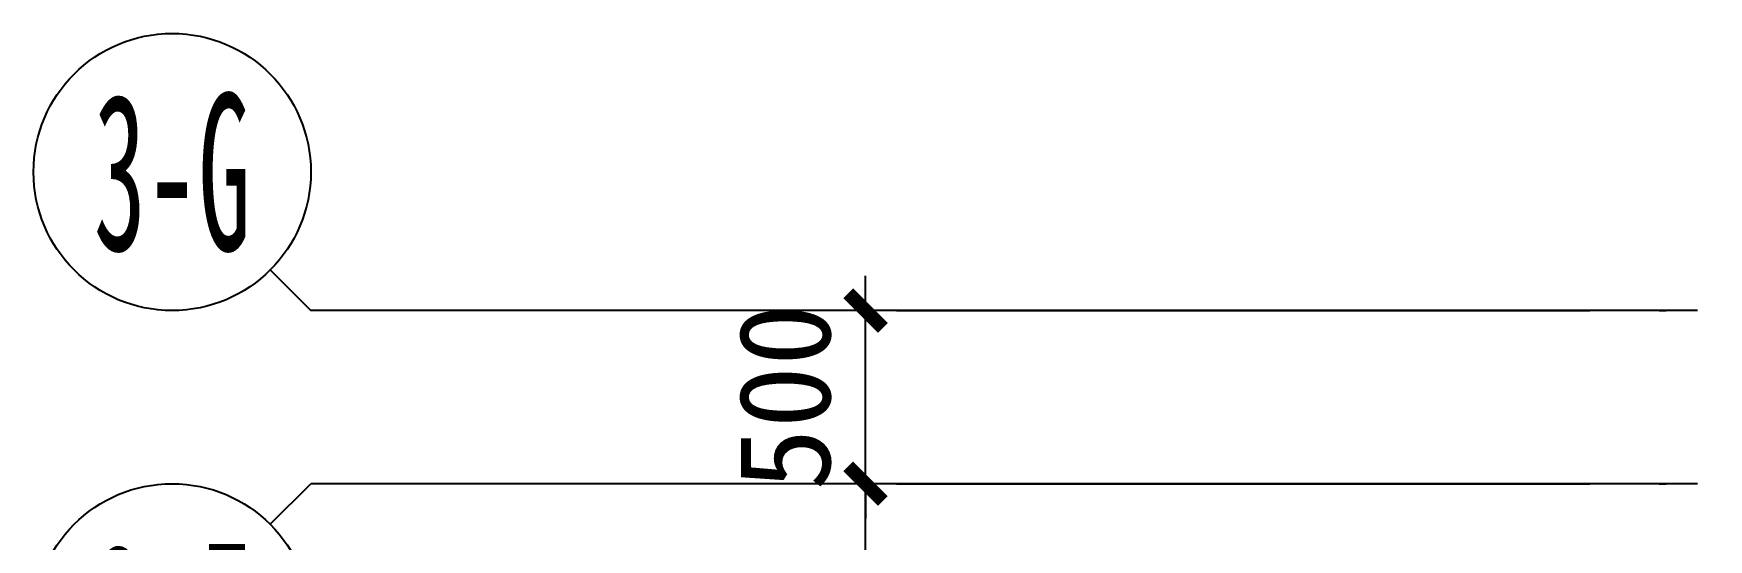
# Model space of a CAD drawing. Extents: x -3200779283 to -8106663, y 659664 to 1123462.
# Drawn here: x -8176190 to -8171358, y 852664 to 854125 of the extents above; entities that cross this region are included whole.
import ezdxf
from ezdxf.enums import TextEntityAlignment as Align

# ---------------------------------------------------------------- set-up
doc = ezdxf.new("R2010")
doc.units = 0
doc.header["$LTSCALE"] = 1000
doc.header["$MEASUREMENT"] = 0
doc.linetypes.add('3#-轴线$0$DOTE', pattern=[2.4200000000000004, 2, -0.2, 0.02, -0.2])
doc.linetypes.add('DASH', pattern=[0.35, 0.25, -0.1])
doc.layers.get('Defpoints').update_dxf_attribs({"color": 30, "linetype": 'DASH'})
for name, color, linetype in [('3#-轴线$0$3#-轴号$0$A-ANNO-AXIS-CIRC', 3, 'Continuous'), ('3#-轴线$0$3#-轴号$0$A-ANNO-AXIS-TEXT', 7, 'Continuous'), ('3#-轴线$0$3#-轴号$0$A-ANNO-DIMS', 3, 'Continuous'), ('3#-轴线$0$A-ANNO-DOTE', 10, '3#-轴线$0$DOTE'), ('3#-轴线$0$AXIS_TEXT', 7, 'Continuous')]:
    doc.layers.add(name, color=color, linetype=linetype)
doc.styles.add('3#-轴线$0$3#-轴号$0$_TCH_AXIS', font='')
doc.styles.add('3#-轴线$0$3#-轴号$0$_TCH_DIM_T3', font='')
doc.styles.add('3#-轴线$0$COMPLEX', font='COMPLEX')
doc.styles.get('3#-轴线$0$3#-轴号$0$_TCH_AXIS').set_extended_font_data('SimSun')
doc.styles.get('3#-轴线$0$3#-轴号$0$_TCH_DIM_T3').set_extended_font_data('SimSun')
doc.dimstyles.new('3#-轴线$0$3#-轴号$0$_TCH_ARCH&&100', dxfattribs={"dimtxt": 264.3459915611814, "dimasz": 100, "dimexe": 250, "dimexo": 300, "dimgap": 100, "dimtad": 1, "dimdec": 0, "dimzin": 0, "dimdsep": 46, "dimtxsty": '3#-轴线$0$3#-轴号$0$_TCH_DIM_T3', "dimblk": '3#-轴线$0$3#-轴号$0$_ArchTick', "dimcen": 0.09, "dimclrt": 7, "dimazin": 2, "dimtfac": 1, "dimtdec": 0, "dimtix": 1, "dimtmove": 2, "dimatfit": 3, "dimfxl": 100, "dimtolj": 1, "dimtzin": 0, "dimarcsym": 0})

# ---------------------------------------------------------------- blocks, each defined once
blk = doc.blocks.new('3#-轴线$0$_AXISO')
blk.add_circle((0, 0), 0.5)
at = {"layer": '3#-轴线$0$AXIS_TEXT', "style": '3#-轴线$0$COMPLEX', "width": 1.041666666666667}
blk.add_attdef('A', text='', height=0.56, dxfattribs=at).set_placement((-0.25, -0.28), (0.25, -0.28), align=Align.FIT)
blk = doc.blocks.new('3#-轴线$0$3#-轴号$0$_ArchTick')
at = {"color": 0, "linetype": 'ByBlock', "const_width": 0.4}
blk.add_lwpolyline([(-0.5, -0.5), (0.5, 0.5)], dxfattribs=at)
blk = doc.blocks.new('*D387')
at = {"layer": '3#-轴线$0$3#-轴号$0$A-ANNO-DIMS', "color": 0, "lineweight": -2, "transparency": 16777216}
for p, q in [((-2589.421882234511, -2.258793634303244e-13), (-3339.421882234514, -3.464885621560725e-13)), ((-3089.421882234513, -3200.000000000002), (-3089.421882234514, -3.062854959141566e-13)), ((-2589.421882234512, -3200.000000000002), (-3339.421882234513, -3200.000000000002))]:
    blk.add_line(p, q, dxfattribs=at)
at = {"layer": 'Defpoints', "color": 0, "transparency": 16777216}
for p in [(-3089.421882234514, -3.062854959141566e-13), (-2289.421882234511, -1.776356839400253e-13), (-2289.421882234512, -3200.000000000002)]:
    blk.add_point(p, dxfattribs=at)
at = {"layer": '3#-轴线$0$3#-轴号$0$A-ANNO-DIMS', "color": 0, "lineweight": -2, "transparency": 16777216, "xscale": 100, "yscale": 100, "zscale": 100}
for p, rotation in [((-3089.421882234514, -3.062854959141566e-13), 90), ((-3089.421882234513, -3200.000000000002), 270)]:
    blk.add_blockref('3#-轴线$0$3#-轴号$0$_ArchTick', p, dxfattribs=dict(at, rotation=rotation))
at = {"layer": '3#-轴线$0$3#-轴号$0$A-ANNO-DIMS', "color": 7, "transparency": 16777216, "insert": (-3321.594878015104, -1600), "char_height": 264.3459915611814, "attachment_point": 5, "rotation": 90, "style": '3#-轴线$0$3#-轴号$0$_TCH_DIM_T3'}
blk.add_mtext('\\A1;3200', dxfattribs=at)
blk = doc.blocks.new('*D388')
at = {"layer": '3#-轴线$0$3#-轴号$0$A-ANNO-DIMS', "color": 0, "lineweight": -2, "transparency": 16777216}
for p, q in [((-3089.421882234513, 500.0000000000001), (-3089.421882234513, 600.0000000000001)), ((-2589.421882234511, 500.0000000000002), (-3339.421882234513, 500.0000000000001)), ((-3089.421882234513, -1.286498119741312e-13), (-3089.421882234513, 500.0000000000001)), ((-2589.421882234511, -4.824367949029907e-14), (-3339.421882234513, -1.68852878216047e-13)), ((-3089.421882234513, -1.286498119741312e-13), (-3089.421882234513, -100.0000000000002))]:
    blk.add_line(p, q, dxfattribs=at)
at = {"layer": 'Defpoints', "color": 0, "transparency": 16777216}
for p in [(-3089.421882234513, 500.0000000000001), (-2289.421882234511, 500.0000000000002), (-2289.421882234511, 0)]:
    blk.add_point(p, dxfattribs=at)
at = {"layer": '3#-轴线$0$3#-轴号$0$A-ANNO-DIMS', "color": 0, "lineweight": -2, "transparency": 16777216, "xscale": 100, "yscale": 100, "zscale": 100}
for p, rotation in [((-3089.421882234513, 500.0000000000001), 270), ((-3089.421882234513, -1.286498119741312e-13), 90)]:
    blk.add_blockref('3#-轴线$0$3#-轴号$0$_ArchTick', p, dxfattribs=dict(at, rotation=rotation))
at = {"layer": '3#-轴线$0$3#-轴号$0$A-ANNO-DIMS', "color": 7, "transparency": 16777216, "insert": (-3321.594878015103, 250.0000000000009), "char_height": 264.3459915611814, "attachment_point": 5, "rotation": 90, "style": '3#-轴线$0$3#-轴号$0$_TCH_DIM_T3'}
blk.add_mtext('\\A1;500', dxfattribs=at)
blk = doc.blocks.new('3#-轴线$0$3#-轴号')
at = {"layer": '3#-轴线$0$3#-轴号$0$A-ANNO-AXIS-CIRC'}
for p, q in [((-4806.579169759894, 617.1572875253814), (-4689.421882234513, 500.0000000000005)), ((-689.4218822345131, 500), (-4689.421882234513, 500.0000000000005)), ((-4806.579169759894, -117.1572875253805), (-4689.421882234513, 4.898587196589413e-13)), ((-689.4218822345131, 0), (-4689.421882234513, 4.898587196589413e-13))]:
    blk.add_line(p, q, dxfattribs=at)
ref = blk.add_blockref('3#-轴线$0$_AXISO', (-5089.421882234513, 900.0000000000006), dxfattribs=dict(at, xscale=800, yscale=800, zscale=800))
ref.add_attrib('A', '3-G', dxfattribs={"layer": '3#-轴线$0$3#-轴号$0$A-ANNO-AXIS-TEXT', "height": 452.5483399593904, "style": '3#-轴线$0$3#-轴号$0$_TCH_AXIS', "width": 0.4661458333333334}).set_placement((-5315.696052214208, 673.7258300203054), (-4863.147712254818, 673.7258300203054), align=Align.FIT)
ref = blk.add_blockref('3#-轴线$0$_AXISO', (-5089.421882234513, -399.9999999999995), dxfattribs=dict(at, xscale=800, yscale=800, zscale=800))
ref.add_attrib('A', '3-F', dxfattribs={"layer": '3#-轴线$0$3#-轴号$0$A-ANNO-AXIS-TEXT', "height": 452.5483399593904, "style": '3#-轴线$0$3#-轴号$0$_TCH_AXIS', "width": 0.4661458333333334}).set_placement((-5315.696052214208, -626.2741699796948), (-4863.147712254818, -626.2741699796948), align=Align.FIT)
at = {"layer": '3#-轴线$0$3#-轴号$0$A-ANNO-DIMS'}
for p1, p2, distance, picture, middle in [((-2289.421882234511, 0), (-2289.421882234511, 500), 800.0000000000018, '*D388', (-3321.594878015103, 250.0000000000009)), ((-2289.421882234511, -3200), (-2289.421882234511, -1.776356839400252e-13), 800.0000000000032, '*D387', (-3321.594878015104, -1600))]:
    dim = blk.add_aligned_dim(p1=p1, p2=p2, distance=distance, dimstyle='3#-轴线$0$3#-轴号$0$_TCH_ARCH&&100', dxfattribs=at)
    dim.commit()
    dim.dimension.update_dxf_attribs({"geometry": picture, "text_midpoint": middle})
blk = doc.blocks.new('3#-轴线')
at = {"layer": '3#-轴线$0$A-ANNO-DOTE'}
for points in [[(-3000, 500), (44800, 500)], [(-3000, 0), (44800, 0)]]:
    blk.add_lwpolyline(points, dxfattribs=at)
blk.add_blockref('3#-轴线$0$3#-轴号', (0, 0))

msp = doc.modelspace()

# ---------------------------------------------------------------- block references
msp.add_blockref('3#-轴线', (-8170700.435511587, 852824.6198560873))

doc.saveas('drawing.dxf')
